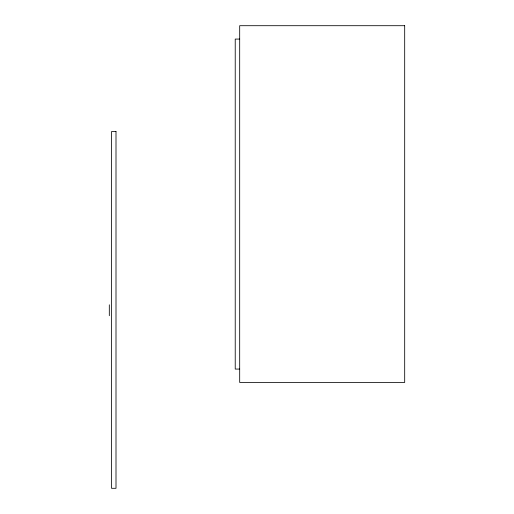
<?xml version="1.0" encoding="UTF-8"?>
<svg xmlns="http://www.w3.org/2000/svg" width="514" height="514" viewBox="0 0 514 514"><rect width="100%" height="100%" fill="white"/><g stroke="black" fill="none" stroke-linecap="round" stroke-linejoin="round"><path stroke-width="0.77" d="M239.685 39.077L235.226 39.077L235.226 369.071L239.685 369.071M109.315 304.796L109.315 315.712M404.685 25.7L239.685 25.7L239.685 382.448L404.685 382.448L404.685 25.7M116.003 131.552L111.544 131.552L111.544 488.3L116.003 488.3L116.003 131.552"/></g></svg>
